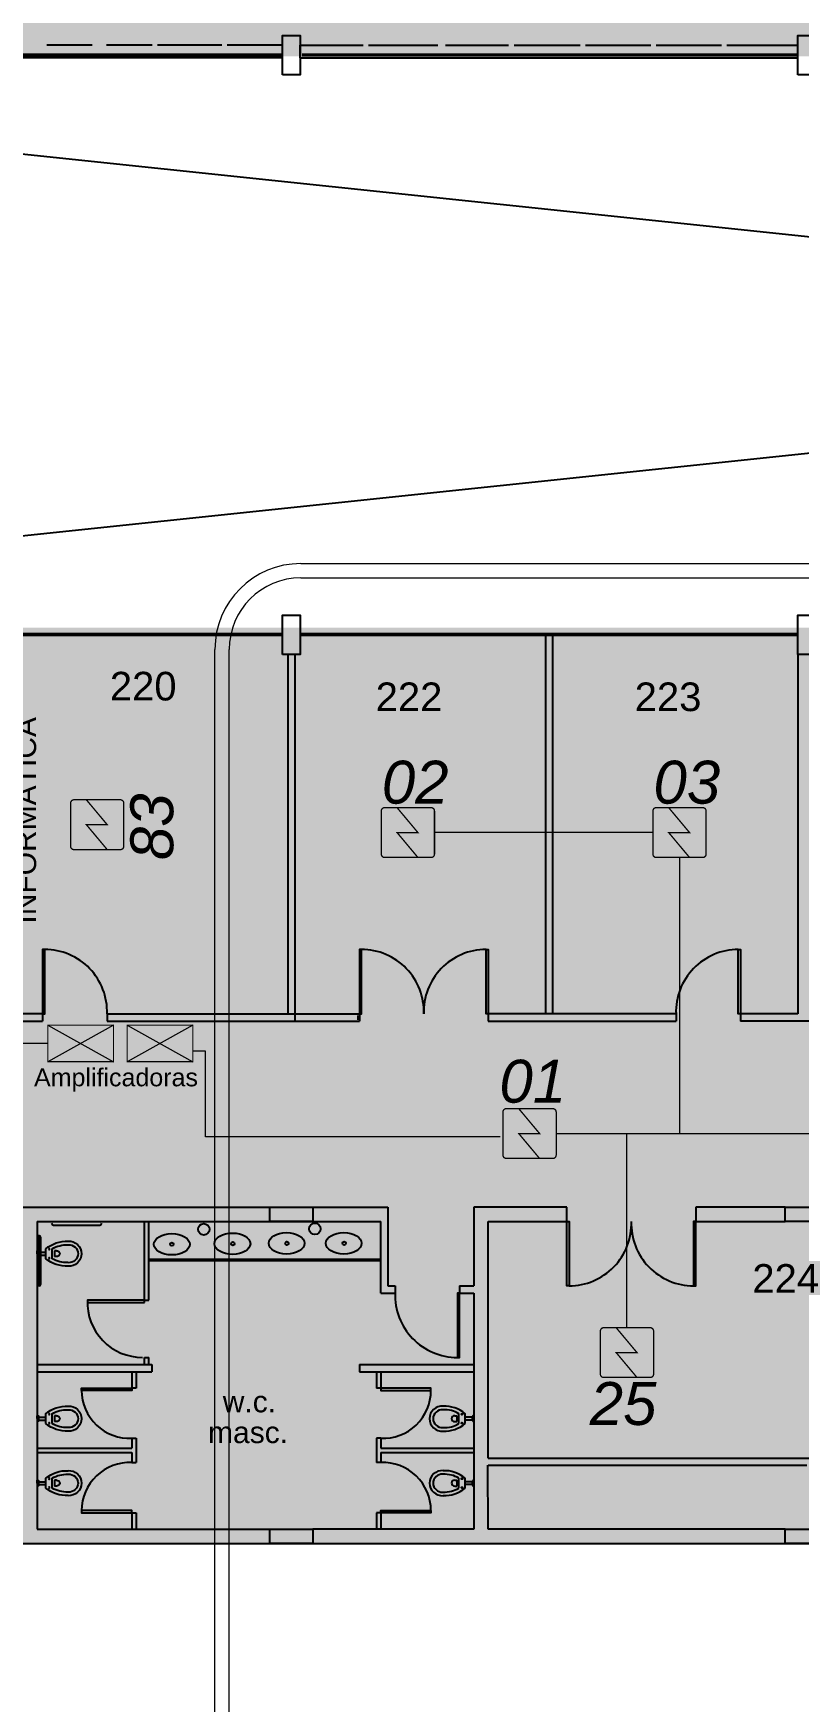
# Model space of a CAD drawing. Header units: metres. Extents: x -331 to 2982, y 362 to 2539.
# Drawn here: x 783.9 to 794.6, y 1880.81 to 1904.12 of the extents above; entities that cross this region are included whole.
import ezdxf
from ezdxf.enums import TextEntityAlignment as Align

# ---------------------------------------------------------------- set-up
doc = ezdxf.new("R2010")
doc.units = ezdxf.units.M
doc.layers.get('0').update_dxf_attribs({"color": 251})
doc.layers.add('_corredores', color=251, linetype='Continuous', plot=False)
doc.layers.add('_salas', color=251, linetype='Continuous', plot=False)
for name, color, linetype in [('ALV', 251, 'Continuous'), ('CX', 251, 'Continuous'), ('Det', 251, 'Continuous'), ('DET. FUMAÇA', 1, 'Continuous'), ('Det_Vigas', 251, 'Continuous'), ('Div', 251, 'Continuous'), ('Est', 251, 'Continuous'), ('Mob', 251, 'Continuous'), ('SALAS NOVAS', 7, 'Continuous'), ('Texto_Salas', 251, 'Continuous'), ('vid', 251, 'Continuous')]:
    doc.layers.add(name, color=color, linetype=linetype)
doc.styles.add('DESTAQUE', font='arial.ttf', dxfattribs={"height": 0.4})
doc.styles.add('X3G_ENTITY_1416AFBF', font='arial.ttf', dxfattribs={"height": 0.6})
doc.styles.add('X3G_ENTITY_1416BA28', font='arial.ttf', dxfattribs={"height": 0.6})
doc.styles.add('X3G_ENTITY_1416BA32', font='arial.ttf', dxfattribs={"height": 0.6})
doc.styles.add('X3G_ENTITY_1416BA49', font='arial.ttf', dxfattribs={"height": 0.6})
doc.styles.add('X3G_ENTITY_1416BA53', font='arial.ttf', dxfattribs={"height": 0.6})
doc.styles.add('X3G_ENTITY_142230B9', font='arial.ttf', dxfattribs={"height": 0.25})

# ---------------------------------------------------------------- blocks, each defined once
blk = doc.blocks.new('Detector de fumaça')
at = {"layer": 'DET. FUMAÇA', "linetype": 'Continuous', "lineweight": 15, "const_width": 0.0187}
blk.add_lwpolyline([(774.599, 539.816), (775.249, 539.816, -0.414214), (775.296, 539.769), (775.296, 539.167, -0.414214), (775.249, 539.12), (774.599, 539.12, -0.414214), (774.553, 539.167), (774.553, 539.769, -0.414214)], format="xyb", close=True, dxfattribs=at)
blk.add_lwpolyline([(774.773, 539.816), (775.064, 539.468), (774.773, 539.468), (775.064, 539.12)], dxfattribs=at)
blk = doc.blocks.new('VASO-SAN')
for p, q in [((302.351, 172.465), (302.38, 172.465)), ((302.351, 172.383), (302.38, 172.383)), ((302.38, 172.465), (302.38, 172.383)), ((302.411, 172.354), (302.411, 172.494)), ((302.499, 172.354), (302.499, 172.494)), ((302.599, 172.444), (302.499, 172.444)), ((302.599, 172.404), (302.499, 172.404)), ((302.599, 172.444), (302.599, 172.455)), ((302.599, 172.404), (302.599, 172.444)), ((302.599, 172.404), (302.599, 172.393)), ((302.619, 172.464), (302.609, 172.464)), ((302.619, 172.383), (302.609, 172.383)), ((302.619, 172.424), (302.619, 172.464)), ((302.619, 172.424), (302.619, 172.383))]:
    blk.add_line(p, q)
for centre in [(302.453, 172.486), (302.453, 172.362)]:
    blk.add_circle(centre, 0.00707)
for centre, radius, start, end in [((302.178, 172.42), 0.179, 86.6811, 178.7962), ((302.178, 172.42), 0.129, 86.6811, 178.7962), ((302.205, 172.134), 0.464, 50.6979, 92.0637), ((302.205, 172.134), 0.414, 60.1325, 92.0637), ((302.178, 172.427), 0.179, 181.2038, 273.3189), ((302.178, 172.427), 0.129, 181.2038, 273.3189), ((302.205, 172.713), 0.464, 267.9363, 309.3021), ((302.205, 172.713), 0.414, 267.9363, 299.8675), ((302.349, 172.422), 0.043, 86.6811, 178.7962), ((302.349, 172.426), 0.043, 181.2038, 273.3189), ((302.609, 172.455), 0.00935, 90, 180), ((302.609, 172.393), 0.00935, 180, 270)]:
    blk.add_arc(centre, radius, start, end)

msp = doc.modelspace()

# ---------------------------------------------------------------- hatches: boundary and pattern name
at = {"layer": '_corredores', "transparency": 33554508}
h = msp.add_hatch(color=256, dxfattribs=at)
h.dxf.hatch_style = 1
h.paths.add_polyline_path([(851.609, 1924.544), (870.379, 1924.544), (870.379, 1926.38), (870.189, 1926.38), (870.189, 1926.577), (870.003, 1926.764), (866.304, 1926.765), (866.288, 1926.731), (866.184, 1926.814), (865.422, 1927.574), (863.994, 1927.574), (862.566, 1927.574), (861.756, 1926.765), (861.72, 1926.765), (861.716, 1926.764), (861.703, 1926.763), (861.685, 1926.763), (858.091, 1926.765), (857.744, 1926.418), (857.397, 1926.765), (853.804, 1926.765), (853.788, 1926.731), (853.684, 1926.814), (852.922, 1927.574), (851.494, 1927.574), (849.748, 1927.574), (849.748, 1926.814), (849.608, 1926.814), (849.608, 1929.894), (841.234, 1929.894), (841.234, 1928.054), (840.474, 1928.054), (840.474, 1927.096), (840.756, 1926.814), (840.374, 1926.432), (840.042, 1926.765), (836.434, 1926.765), (836.419, 1926.731), (836.314, 1926.814), (835.553, 1927.574), (834.124, 1927.574), (832.696, 1927.574), (831.886, 1926.765), (831.85, 1926.765), (831.847, 1926.764), (831.833, 1926.763), (831.815, 1926.763), (828.221, 1926.765), (827.874, 1926.418), (827.528, 1926.765), (823.934, 1926.765), (823.918, 1926.731), (823.814, 1926.814), (823.052, 1927.574), (821.624, 1927.574), (820.195, 1927.574), (819.385, 1926.765), (819.35, 1926.765), (819.346, 1926.764), (819.333, 1926.763), (819.315, 1926.763), (815.721, 1926.765), (815.374, 1926.418), (815.027, 1926.765), (811.434, 1926.765), (811.418, 1926.731), (811.314, 1926.814), (810.552, 1927.574), (809.124, 1927.574), (807.695, 1927.574), (806.886, 1926.765), (806.85, 1926.765), (806.846, 1926.764), (806.833, 1926.763), (806.815, 1926.763), (803.221, 1926.765), (802.874, 1926.418), (802.527, 1926.765), (798.934, 1926.765), (798.918, 1926.731), (798.814, 1926.814), (798.052, 1927.574), (796.624, 1927.574), (795.195, 1927.574), (794.386, 1926.765), (794.35, 1926.765), (794.346, 1926.764), (794.333, 1926.763), (794.315, 1926.763), (790.721, 1926.765), (790.374, 1926.418), (790.027, 1926.765), (786.434, 1926.765), (786.418, 1926.731), (786.314, 1926.814), (785.552, 1927.574), (784.124, 1927.574), (782.696, 1927.574), (781.886, 1926.765), (781.85, 1926.765), (781.846, 1926.764), (781.833, 1926.763), (781.815, 1926.763), (778.221, 1926.765), (777.874, 1926.418), (777.527, 1926.765), (773.934, 1926.765), (773.918, 1926.731), (773.814, 1926.814), (773.052, 1927.574), (771.624, 1927.574), (770.196, 1927.574), (769.386, 1926.765), (769.35, 1926.765), (769.347, 1926.764), (769.333, 1926.763), (769.315, 1926.763), (765.615, 1926.764), (765.429, 1926.577), (765.429, 1926.38), (765.239, 1926.38), (765.239, 1924.544), (770.084, 1924.544), (770.084, 1914.631), (770.394, 1914.631), (770.394, 1905.511), (765.009, 1905.511), (765.009, 1910.811), (763.809, 1910.811), (763.809, 1905.511), (755.909, 1905.511), (755.909, 1910.811), (754.809, 1910.811), (754.809, 1905.511), (746.059, 1905.511), (746.059, 1901.896), (748.429, 1901.896), (748.429, 1903.596), (748.029, 1903.596), (748.029, 1903.796), (754.454, 1903.796), (754.454, 1903.596), (754.129, 1903.596), (754.129, 1901.896), (754.454, 1901.896), (754.454, 1901.696), (754.454, 1901.171), (757.954, 1901.171), (757.954, 1903.571), (757.954, 1903.771), (768.009, 1903.771), (768.009, 1903.751), (768.814, 1903.751), (768.814, 1895.791), (767.984, 1895.791), (767.984, 1895.771), (762.344, 1895.771), (761.069, 1895.771), (761.069, 1893.046), (754.154, 1893.046), (752.479, 1893.046), (752.479, 1860.521), (752.479, 1859.096), (752.479, 1857.621), (754.079, 1857.621), (754.079, 1860.546), (753.904, 1860.546), (753.904, 1863.421), (754.169, 1863.421), (754.169, 1887.631), (760.804, 1887.631), (760.804, 1887.721), (768.909, 1887.721), (770.309, 1887.721), (771.909, 1887.721), (773.009, 1887.721), (775.859, 1887.721), (775.859, 1886.621), (777.159, 1886.621), (777.159, 1887.721), (788.759, 1887.721), (788.759, 1886.621), (790.059, 1886.621), (790.059, 1887.721), (802.309, 1887.721), (804.009, 1887.721), (844.959, 1887.721), (844.959, 1887.896), (845.259, 1887.896), (845.259, 1887.543), (845.259, 1863.221), (807.109, 1863.221), (807.109, 1860.671), (807.109, 1860.571), (806.556, 1860.571), (806.556, 1858.751), (806.556, 1855.871), (806.556, 1855.143), (807.956, 1855.143), (807.956, 1857.121), (809.134, 1857.121), (809.134, 1860.671), (845.259, 1860.671), (845.259, 1855.977), (846.384, 1855.977), (846.384, 1856.871), (846.034, 1856.871), (846.034, 1856.971), (846.434, 1856.971), (846.434, 1860.671), (849.184, 1860.671), (849.184, 1856.971), (849.584, 1856.971), (849.584, 1856.871), (849.234, 1856.871), (849.234, 1855.977), (850.459, 1855.977), (850.459, 1860.671), (859.459, 1860.671), (859.459, 1863.221), (849.559, 1863.221), (849.559, 1888.221), (849.659, 1888.221), (849.659, 1887.721), (854.289, 1887.721), (854.289, 1895.621), (859.259, 1895.621), (859.259, 1905.521), (857.359, 1905.521), (857.359, 1905.621), (858.034, 1905.621), (858.034, 1908.221), (853.709, 1908.221), (853.709, 1908.184), (853.609, 1908.184), (853.609, 1910.121), (850.859, 1910.121), (850.86, 1912.861), (849.659, 1912.861), (849.659, 1908.921), (852.409, 1908.921), (852.409, 1903.771), (852.409, 1895.701), (852.409, 1890.371), (849.559, 1890.371), (849.559, 1908.921), (849.559, 1912.961), (852.259, 1912.961), (852.259, 1914.631), (851.609, 1914.631)])
h.paths.add_polyline_path([(845.929, 1914.631), (846.006, 1914.631), (846.006, 1905.511), (844.999, 1905.511), (844.999, 1909.911), (845.009, 1910.811), (843.809, 1910.811), (843.809, 1905.511), (835.009, 1905.511), (835.009, 1910.811), (833.809, 1910.811), (833.809, 1905.511), (825.009, 1905.511), (825.009, 1910.811), (823.809, 1910.811), (823.809, 1905.511), (815.009, 1905.511), (815.009, 1910.811), (813.809, 1910.811), (813.809, 1905.511), (805.009, 1905.511), (805.009, 1910.811), (803.809, 1910.811), (803.809, 1905.511), (795.009, 1905.511), (795.009, 1910.811), (793.809, 1910.811), (793.809, 1905.511), (785.009, 1905.511), (785.009, 1910.811), (783.809, 1910.811), (783.809, 1905.511), (775.009, 1905.511), (775.009, 1910.811), (773.979, 1910.811), (773.979, 1905.511), (773.194, 1905.511), (773.194, 1914.631), (773.124, 1914.631), (773.124, 1920.111), (775.144, 1920.111), (775.144, 1921.611), (775.124, 1921.611), (775.124, 1922.031), (773.624, 1922.031), (773.624, 1921.611), (773.164, 1921.611), (773.164, 1924.544), (845.929, 1924.543), (845.929, 1921.611), (845.469, 1921.611), (845.469, 1922.031), (843.969, 1922.031), (843.969, 1921.611), (843.949, 1920.111), (845.929, 1920.111)], flags=16)
h.paths.add_polyline_path([(851.494, 1926.432), (851.112, 1926.814), (851.494, 1927.196), (851.876, 1926.814)], flags=16)
h.paths.add_polyline_path([(845.244, 1926.432), (844.862, 1926.814), (845.244, 1927.196), (845.626, 1926.814)], flags=16)
h.paths.add_polyline_path([(845.119, 1903.801), (845.119, 1895.821), (845.259, 1895.821), (845.259, 1890.321), (839.659, 1890.321), (775.859, 1890.321), (772.984, 1890.321), (772.984, 1895.791), (771.754, 1895.791), (771.754, 1903.746), (773.099, 1903.746), (773.099, 1903.801)], flags=16)
h.paths.add_polyline_path([(834.506, 1926.814), (834.124, 1926.432), (833.742, 1926.814), (834.124, 1927.196)], flags=16)
h.paths.add_polyline_path([(863.612, 1926.814), (863.994, 1927.196), (864.376, 1926.814), (863.994, 1926.432)], flags=16)
h.paths.add_polyline_path([(845.259, 1895.821), (845.259, 1890.321), (839.659, 1890.321), (775.859, 1890.321), (772.984, 1890.321), (772.984, 1895.821), (775.859, 1895.821), (839.659, 1895.821)], flags=0)
h.paths.add_polyline_path([(822.006, 1926.814), (821.624, 1926.432), (821.242, 1926.814), (821.624, 1927.196)], flags=16)
h.paths.add_polyline_path([(809.506, 1926.814), (809.124, 1926.432), (808.742, 1926.814), (809.124, 1927.196)], flags=16)
h.paths.add_polyline_path([(797.006, 1926.814), (796.624, 1926.432), (796.242, 1926.814), (796.624, 1927.196)], flags=16)
h.paths.add_polyline_path([(784.506, 1926.814), (784.124, 1926.432), (783.742, 1926.814), (784.124, 1927.196)], flags=16)
h.paths.add_polyline_path([(772.006, 1926.814), (771.624, 1926.432), (771.242, 1926.814), (771.624, 1927.196)], flags=16)
edge = h.paths.add_edge_path(flags=16)
edge.add_line((767.555, 1893.924), (767.408, 1893.821))
edge.add_line((767.408, 1893.821), (767.203, 1894.065))
edge.add_line((767.203, 1894.065), (766.309, 1893.171))
edge.add_arc((765.909, 1892.771), 0.565, -45, 45, ccw=False)
edge.add_line((766.309, 1892.372), (767.203, 1891.477))
edge.add_line((767.203, 1891.477), (767.408, 1891.721))
edge.add_line((767.408, 1891.721), (767.555, 1891.618))
edge.add_arc((765.909, 1892.771), 2.01, 35, 325, ccw=False)
at = {"layer": '_salas', "transparency": 33554559}
h = msp.add_hatch(color=256, dxfattribs=at)
h.dxf.hatch_style = 1
h.paths.add_polyline_path([(839.659, 1890.321), (839.659, 1895.821), (775.859, 1895.821), (775.859, 1890.321)])
h = msp.add_hatch(color=256, dxfattribs=at)
h.dxf.hatch_style = 1
h.paths.add_polyline_path([(788.759, 1886.621), (788.759, 1887.721), (777.159, 1887.721), (777.159, 1886.621), (775.859, 1886.621), (775.859, 1883.021), (799.209, 1883.021), (799.209, 1887.721), (790.059, 1887.721), (790.059, 1886.621)])

# ---------------------------------------------------------------- linework, layer by layer
at = {"layer": 'ALV', "color": 251}
for p, q in [((791.059, 1895.711), (791.059, 1890.421)), ((791.159, 1895.711), (791.159, 1890.421)), ((787.459, 1895.446), (787.459, 1890.421)), ((787.459, 1895.446), (787.459, 1890.421)), ((787.559, 1895.446), (787.559, 1890.421)), ((787.559, 1895.446), (787.559, 1890.421)), ((794.584, 1895.446), (794.584, 1890.421)), ((783.959, 1890.321), (784.034, 1890.321)), ((784.934, 1890.321), (786.359, 1890.321)), ((787.259, 1890.421), (787.459, 1890.421)), ((787.259, 1890.321), (788.459, 1890.321)), ((787.459, 1890.421), (788.459, 1890.421)), ((788.439, 1890.401), (788.439, 1890.341)), ((788.459, 1890.421), (788.459, 1890.321)), ((791.159, 1890.421), (790.259, 1890.421)), ((790.259, 1890.421), (790.259, 1890.321)), ((790.259, 1890.321), (792.884, 1890.321)), ((792.884, 1890.421), (791.159, 1890.421)), ((792.884, 1890.421), (792.884, 1890.321)), ((794.584, 1890.421), (793.784, 1890.421)), ((793.784, 1890.421), (793.784, 1890.321)), ((796.559, 1890.321), (793.784, 1890.321)), ((777.159, 1887.721), (788.859, 1887.721)), ((788.859, 1887.721), (788.859, 1886.621)), ((791.359, 1887.721), (790.059, 1887.721)), ((790.059, 1887.721), (790.059, 1886.621)), ((791.359, 1887.521), (791.359, 1887.721)), ((794.409, 1887.721), (793.159, 1887.721)), ((793.159, 1887.721), (793.159, 1887.521)), ((783.959, 1887.521), (783.959, 1883.221)), ((783.959, 1887.521), (788.759, 1887.521)), ((788.759, 1886.521), (788.759, 1887.521)), ((790.259, 1887.521), (791.359, 1887.521)), ((790.259, 1884.214), (790.259, 1887.521)), ((793.159, 1887.521), (794.409, 1887.521)), ((788.759, 1886.521), (788.959, 1886.521)), ((788.859, 1886.621), (788.959, 1886.621)), ((788.959, 1886.621), (788.959, 1886.521)), ((789.859, 1886.621), (789.859, 1886.521)), ((789.859, 1886.621), (790.059, 1886.621)), ((789.859, 1886.521), (790.059, 1886.521)), ((790.059, 1886.521), (790.059, 1883.221)), ((790.259, 1884.214), (794.809, 1884.214)), ((790.259, 1883.221), (790.255, 1884.114)), ((790.259, 1884.114), (794.709, 1884.114)), ((773.109, 1883.021), (799.509, 1883.021)), ((783.959, 1883.221), (787.809, 1883.221)), ((790.059, 1883.221), (787.809, 1883.221)), ((794.409, 1883.221), (790.259, 1883.221))]:
    msp.add_line(p, q, dxfattribs=at)
at = {"layer": 'ALV'}
for p, q in [((787.459, 1895.446), (787.459, 1890.421)), ((787.559, 1895.446), (787.559, 1890.321)), ((781.984, 1890.321), (784.034, 1890.321)), ((782.934, 1890.426), (784.034, 1890.426)), ((784.034, 1890.426), (784.034, 1890.321)), ((784.934, 1890.421), (787.459, 1890.421)), ((784.934, 1890.421), (784.934, 1890.321)), ((784.934, 1890.321), (787.559, 1890.321))]:
    msp.add_line(p, q, dxfattribs=at)
at = {"layer": 'CX', "color": 251, "ltscale": 0.8}
for p, q in [((783.959, 1884.351), (785.279, 1884.351)), ((783.959, 1884.291), (785.279, 1884.291))]:
    msp.add_line(p, q, dxfattribs=at)
at = {"layer": 'CX', "ltscale": 8}
msp.add_lwpolyline([(784.034, 1890.421), (784.064, 1890.421), (784.064, 1891.321), (784.034, 1891.321)], close=True, dxfattribs=at)
at = {"layer": 'CX', "color": 251, "ltscale": 8}
for points in [[(788.459, 1890.421), (788.489, 1890.421), (788.489, 1891.321), (788.459, 1891.321)], [(790.259, 1890.421), (790.229, 1890.421), (790.229, 1891.321), (790.259, 1891.321)], [(793.784, 1890.421), (793.754, 1890.421), (793.754, 1891.321), (793.784, 1891.321)], [(791.359, 1887.521), (791.389, 1887.521), (791.389, 1886.621), (791.359, 1886.621)], [(793.159, 1887.521), (793.129, 1887.521), (793.129, 1886.621), (793.159, 1886.621)], [(789.859, 1886.521), (789.829, 1886.521), (789.829, 1885.621), (789.859, 1885.621)], [(785.459, 1886.391), (785.459, 1886.421), (784.659, 1886.421), (784.659, 1886.391)], [(785.279, 1885.191), (785.279, 1885.161), (784.579, 1885.161), (784.579, 1885.191)], [(788.759, 1885.191), (788.759, 1885.161), (789.459, 1885.161), (789.459, 1885.191)], [(785.279, 1883.451), (785.279, 1883.481), (784.579, 1883.481), (784.579, 1883.451)], [(788.759, 1883.451), (788.759, 1883.481), (789.459, 1883.481), (789.459, 1883.451)]]:
    msp.add_lwpolyline(points, close=True, dxfattribs=at)
at = {"layer": 'CX', "ltscale": 8}
msp.add_arc((784.064, 1890.451), 0.871, 358.058, 90, dxfattribs=at)
at = {"layer": 'CX', "color": 251, "ltscale": 8}
for centre, radius, start, end in [((788.489, 1890.451), 0.871, 358.058, 90), ((790.229, 1890.451), 0.871, 90, 181.942), ((793.754, 1890.451), 0.871, 90, 181.942), ((791.389, 1887.492), 0.871, 270, 1.942), ((793.129, 1887.492), 0.871, 178.058, 270), ((789.829, 1886.492), 0.871, 178.058, 270), ((785.429, 1886.392), 0.771, 177.8106, 270), ((785.25, 1885.161), 0.671, 180, 272.5089), ((788.788, 1885.161), 0.671, 267.4911, 0), ((785.25, 1883.481), 0.671, 87.4911, 180), ((788.788, 1883.481), 0.671, 0, 92.5089)]:
    msp.add_arc(centre, radius, start, end, dxfattribs=at)
at = {"layer": 'Det', "color": 251}
for p, q in [((773.234, 1903.546), (844.959, 1895.996)), ((773.234, 1895.996), (844.959, 1903.546))]:
    msp.add_line(p, q, dxfattribs=at)
at = {"layer": 'Det_Vigas', "color": 251}
for p, q in [((787.384, 1903.781), (780.434, 1903.781)), ((784.724, 1903.961), (784.094, 1903.961)), ((785.565, 1903.961), (784.924, 1903.961)), ((786.538, 1903.961), (785.64, 1903.961)), ((787.384, 1903.961), (786.613, 1903.961)), ((787.384, 1903.781), (787.384, 1903.961)), ((787.634, 1903.961), (788.513, 1903.961)), ((787.634, 1903.781), (787.634, 1903.961)), ((787.634, 1903.781), (794.584, 1903.781)), ((788.588, 1903.961), (789.554, 1903.961)), ((789.664, 1903.961), (790.545, 1903.961)), ((790.62, 1903.961), (791.543, 1903.961)), ((791.618, 1903.961), (792.53, 1903.961)), ((792.605, 1903.961), (793.518, 1903.961)), ((793.593, 1903.961), (794.584, 1903.961)), ((794.584, 1903.781), (794.584, 1903.961))]:
    msp.add_line(p, q, dxfattribs=at)
at = {"layer": 'Div', "color": 230, "linetype": 'Continuous', "lineweight": 0}
for p, q in [((787.641, 1896.715), (871.689, 1896.715)), ((787.641, 1896.515), (871.641, 1896.515)), ((786.441, 1848.565), (786.441, 1895.515)), ((786.641, 1848.565), (786.641, 1895.515))]:
    msp.add_line(p, q, dxfattribs=at)
at = {"layer": 'Div', "color": 150, "linetype": 'Continuous', "lineweight": 0}
for p, q in [((792.561, 1892.956), (789.509, 1892.956)), ((792.932, 1892.608), (792.932, 1888.75)), ((784.106, 1890.009), (782.218, 1890.009)), ((786.308, 1889.899), (786.141, 1889.899)), ((791.209, 1888.75), (855.745, 1888.75)), ((792.198, 1886.037), (792.198, 1888.75))]:
    msp.add_line(p, q, dxfattribs=at)
at = {"layer": 'Div', "color": 5, "linetype": 'Continuous', "lineweight": 0, "true_color": 0x0000ff}
for p, q in [((784.106, 1890.265), (785.024, 1889.753)), ((785.024, 1890.265), (784.106, 1889.753)), ((785.215, 1890.265), (786.133, 1889.753)), ((786.133, 1890.265), (785.215, 1889.753))]:
    msp.add_line(p, q, dxfattribs=at)
at = {"layer": 'Div', "lineweight": 0, "ltscale": 0.8}
for p, q in [((785.459, 1886.421), (785.459, 1887.521)), ((785.519, 1886.421), (785.519, 1887.521)), ((785.459, 1885.521), (785.459, 1885.621)), ((785.519, 1885.521), (785.519, 1885.621)), ((785.279, 1885.421), (785.279, 1885.191)), ((785.339, 1885.421), (785.339, 1885.191)), ((788.459, 1885.521), (788.459, 1885.421)), ((788.699, 1885.421), (788.699, 1885.191)), ((788.759, 1885.421), (788.759, 1885.191)), ((785.339, 1885.191), (785.279, 1885.191)), ((788.759, 1885.191), (788.699, 1885.191)), ((785.279, 1884.491), (785.339, 1884.491)), ((785.279, 1884.491), (785.279, 1884.351)), ((785.339, 1884.491), (785.339, 1884.151)), ((788.759, 1884.491), (788.699, 1884.491)), ((788.699, 1884.491), (788.699, 1884.151)), ((788.759, 1884.491), (788.759, 1884.351)), ((785.279, 1884.291), (785.279, 1884.151)), ((788.759, 1884.351), (790.059, 1884.351)), ((788.759, 1884.291), (790.059, 1884.291)), ((788.759, 1884.291), (788.759, 1884.151)), ((785.279, 1884.151), (785.339, 1884.151)), ((788.759, 1884.151), (788.699, 1884.151)), ((785.279, 1883.451), (785.339, 1883.451)), ((785.279, 1883.451), (785.279, 1883.221)), ((785.339, 1883.451), (785.339, 1883.221)), ((788.759, 1883.451), (788.699, 1883.451)), ((788.699, 1883.451), (788.699, 1883.221)), ((788.759, 1883.451), (788.759, 1883.221))]:
    msp.add_line(p, q, dxfattribs=at)
at = {"layer": 'Div', "color": 251, "ltscale": 0.8}
for p, q in [((785.459, 1886.421), (785.459, 1887.521)), ((785.519, 1886.421), (785.519, 1887.521)), ((785.459, 1885.521), (785.459, 1885.621)), ((785.519, 1885.521), (785.519, 1885.621)), ((785.279, 1885.421), (785.279, 1885.191)), ((785.339, 1885.421), (785.339, 1885.191)), ((788.459, 1885.521), (788.459, 1885.421)), ((788.699, 1885.421), (788.699, 1885.191)), ((788.759, 1885.421), (788.759, 1885.191)), ((785.339, 1885.191), (785.279, 1885.191)), ((788.759, 1885.191), (788.699, 1885.191)), ((785.279, 1884.491), (785.339, 1884.491)), ((785.279, 1884.491), (785.279, 1884.351)), ((785.339, 1884.491), (785.339, 1884.151)), ((788.759, 1884.491), (788.699, 1884.491)), ((788.699, 1884.491), (788.699, 1884.151)), ((788.759, 1884.491), (788.759, 1884.351)), ((785.279, 1884.291), (785.279, 1884.151)), ((788.759, 1884.351), (790.059, 1884.351)), ((788.759, 1884.291), (790.059, 1884.291)), ((788.759, 1884.291), (788.759, 1884.151)), ((785.279, 1884.151), (785.339, 1884.151)), ((788.759, 1884.151), (788.699, 1884.151)), ((785.279, 1883.451), (785.339, 1883.451)), ((785.279, 1883.451), (785.279, 1883.221)), ((785.339, 1883.451), (785.339, 1883.221)), ((788.759, 1883.451), (788.699, 1883.451)), ((788.699, 1883.451), (788.699, 1883.221)), ((788.759, 1883.451), (788.759, 1883.221))]:
    msp.add_line(p, q, dxfattribs=at)
at = {"layer": 'Div', "lineweight": 0}
for p, q in [((785.459, 1886.421), (785.519, 1886.421)), ((785.459, 1885.621), (785.519, 1885.621)), ((783.959, 1885.521), (785.559, 1885.521)), ((783.959, 1885.421), (785.559, 1885.421)), ((785.559, 1885.521), (785.559, 1885.421)), ((788.459, 1885.521), (790.059, 1885.521)), ((788.459, 1885.421), (790.059, 1885.421))]:
    msp.add_line(p, q, dxfattribs=at)
at = {"layer": 'Div', "color": 251}
for p, q in [((785.459, 1886.421), (785.519, 1886.421)), ((785.459, 1885.621), (785.519, 1885.621)), ((783.959, 1885.521), (785.559, 1885.521)), ((783.959, 1885.421), (785.559, 1885.421)), ((785.559, 1885.521), (785.559, 1885.421)), ((788.459, 1885.521), (790.059, 1885.521)), ((788.459, 1885.421), (790.059, 1885.421))]:
    msp.add_line(p, q, dxfattribs=at)
at = {"layer": 'Div', "color": 182, "linetype": 'Continuous', "lineweight": 0, "const_width": 0.0168}
for points in [[(784.106, 1890.265), (785.024, 1890.265), (785.024, 1889.753), (784.106, 1889.753)], [(785.215, 1890.265), (786.133, 1890.265), (786.133, 1889.753), (785.215, 1889.753)]]:
    msp.add_lwpolyline(points, close=True, dxfattribs=at)
at = {"layer": 'Div', "color": 150, "linetype": 'Continuous', "lineweight": 0}
for points in [[(786.974, 1888.705), (786.308, 1888.705), (786.308, 1889.899)], [(790.427, 1888.705), (786.308, 1888.705)]]:
    msp.add_lwpolyline(points, dxfattribs=at)
at = {"layer": 'Div', "color": 230, "linetype": 'Continuous', "lineweight": 0}
for radius in [1.2, 1]:
    msp.add_arc((787.641, 1895.515), radius, 90, 180, dxfattribs=at)
at = {"layer": 'Est', "color": 251}
for points in [[(787.384, 1903.546), (787.384, 1904.096), (787.634, 1904.096), (787.634, 1903.546)], [(794.584, 1903.546), (794.584, 1904.096), (794.834, 1904.096), (794.834, 1903.546)], [(787.384, 1895.446), (787.384, 1895.996), (787.634, 1895.996), (787.634, 1895.446)], [(787.384, 1895.446), (787.384, 1895.996), (787.634, 1895.996), (787.634, 1895.446)], [(794.584, 1895.446), (794.584, 1895.996), (794.834, 1895.996), (794.834, 1895.446)], [(787.809, 1887.521), (787.209, 1887.521), (787.209, 1887.721), (787.809, 1887.721)], [(795.009, 1887.521), (794.409, 1887.521), (794.409, 1887.721), (795.009, 1887.721)], [(787.809, 1883.021), (787.209, 1883.021), (787.209, 1883.221), (787.809, 1883.221)], [(795.009, 1883.021), (794.409, 1883.021), (794.409, 1883.221), (795.009, 1883.221)]]:
    msp.add_lwpolyline(points, close=True, dxfattribs=at)
at = {"layer": 'Est'}
msp.add_lwpolyline([(787.384, 1895.446), (787.384, 1895.996), (787.634, 1895.996), (787.634, 1895.446)], close=True, dxfattribs=at)
at = {"layer": 'Mob', "color": 251}
for p, q in [((784.184, 1887.471), (784.835, 1887.471)), ((783.984, 1887.322), (783.959, 1887.322)), ((783.983, 1887.297), (783.959, 1887.297)), ((783.984, 1886.647), (783.984, 1887.296)), ((784.009, 1886.646), (784.009, 1887.297)), ((783.983, 1886.646), (783.959, 1886.646)), ((783.984, 1886.621), (783.959, 1886.621))]:
    msp.add_line(p, q, dxfattribs=at)
at = {"layer": 'Mob', "color": 251, "linetype": 'ByBlock'}
for p, q in [((788.759, 1886.991), (785.519, 1886.991)), ((788.759, 1886.971), (785.519, 1886.971))]:
    msp.add_line(p, q, dxfattribs=at)
at = {"layer": 'Mob', "color": 251, "linetype": 'ByBlock', "ltscale": 0.8}
for centre in [(786.285, 1887.412), (787.838, 1887.418)]:
    msp.add_circle(centre, 0.08, dxfattribs=at)
at = {"layer": 'Mob', "color": 251, "linetype": 'ByBlock'}
for centre in [(785.839, 1887.203), (786.692, 1887.21), (787.448, 1887.216), (788.246, 1887.216)]:
    msp.add_circle(centre, 0.0243, dxfattribs=at)
at = {"layer": 'Mob', "color": 251}
for centre, radius, start, end in [((784.184, 1887.496), 0.025, 180, 270), ((784.835, 1887.496), 0.025, 270, 0), ((783.982, 1887.296), 0.00182, 14.1406, 76.7698), ((783.984, 1887.297), 0.025, 0, 90), ((783.982, 1886.648), 0.00182, 283.2302, 345.8594), ((783.984, 1886.646), 0.025, 270, 0)]:
    msp.add_arc(centre, radius, start, end, dxfattribs=at)
at = {"layer": 'Mob', "color": 251, "linetype": 'ByBlock'}
for centre in [(785.839, 1887.203), (786.686, 1887.21), (787.442, 1887.216), (788.241, 1887.216)]:
    msp.add_ellipse(centre, major_axis=(-0.25, 0), ratio=0.598195, dxfattribs=at)
at = {"layer": 'vid', "color": 251, "linetype": 'ByBlock'}
for p, q in [((787.384, 1903.831), (780.459, 1903.831)), ((787.384, 1903.811), (780.459, 1903.811)), ((794.584, 1903.831), (787.659, 1903.831)), ((794.584, 1903.811), (787.659, 1903.811)), ((787.384, 1895.731), (780.434, 1895.731)), ((787.384, 1895.731), (780.434, 1895.731)), ((787.384, 1895.711), (780.434, 1895.711)), ((787.384, 1895.711), (780.434, 1895.711)), ((794.584, 1895.731), (787.634, 1895.731)), ((794.584, 1895.711), (787.634, 1895.711))]:
    msp.add_line(p, q, dxfattribs=at)
at = {"layer": 'vid', "linetype": 'ByBlock'}
for p, q in [((787.384, 1895.731), (780.434, 1895.731)), ((787.384, 1895.711), (780.434, 1895.711))]:
    msp.add_line(p, q, dxfattribs=at)

# ---------------------------------------------------------------- block references
at = {"layer": 'DET. FUMAÇA', "linetype": 'Continuous', "lineweight": 0}
for p in [(9.872, 1353.598), (14.213, 1353.488), (18.008, 1353.488), (15.913, 1349.282), (17.274, 1346.221)]:
    msp.add_blockref('Detector de fumaça', p, dxfattribs=at)
at = {"layer": 'Mob', "color": 251, "xscale": -1}
for p in [(1086.578, 1714.647), (1086.578, 1712.342), (1086.578, 1711.441)]:
    msp.add_blockref('VASO-SAN', p, dxfattribs=at)
at = {"layer": 'Mob', "color": 251}
for p in [(487.44, 1712.342), (487.44, 1711.441)]:
    msp.add_blockref('VASO-SAN', p, dxfattribs=at)

# ---------------------------------------------------------------- texts
at = {"layer": 'Div', "color": 5, "linetype": 'Continuous', "lineweight": 0, "true_color": 0x0000ff, "char_height": 0.6, "attachment_point": 1}
for s, insert, style in [('{\\fArial|b0|i1|c0|p34;02}', (788.773, 1893.96), 'X3G_ENTITY_1416BA49'), ('{\\fArial|b0|i1|c0|p34;03}', (792.568, 1893.96), 'X3G_ENTITY_1416BA53'), ('{\\fArial|b0|i1|c0|p34;01}', (790.416, 1889.781), 'X3G_ENTITY_1416BA28'), ('{\\fArial|b0|i1|c0|p34;25}', (791.678, 1885.277), 'X3G_ENTITY_1416BA32')]:
    msp.add_mtext_dynamic_manual_height_columns(s, width=13.3188, gutter_width=2.5, heights=[0], dxfattribs=dict(at, insert=insert, style=style))
at = {"layer": 'Div', "color": 5, "linetype": 'Continuous', "lineweight": 0, "true_color": 0x0000ff, "insert": (785.259, 1892.571), "char_height": 0.6, "attachment_point": 1, "rotation": 90, "style": 'X3G_ENTITY_1416AFBF'}
msp.add_mtext_dynamic_manual_height_columns('{\\fArial|b0|i1|c0|p34;83}', width=13.3188, gutter_width=2.5, heights=[0], dxfattribs=at)
at = {"layer": 'SALAS NOVAS', "color": 251, "linetype": 'ByBlock', "style": 'DESTAQUE'}
for s, p in [('220', (785.439, 1894.802)), ('222', (789.153, 1894.653)), ('223', (792.772, 1894.653)), ('224', (794.416, 1886.525))]:
    msp.add_text(s, height=0.4, dxfattribs=at).set_placement(p, align=Align.CENTER)
at = {"layer": 'SALAS NOVAS', "color": 6, "true_color": 0xff00ff, "style": 'X3G_ENTITY_142230B9'}
msp.add_text('Amplificadoras', height=0.25, dxfattribs=at).set_placement((785.059, 1889.41), align=Align.CENTER)
at = {"layer": 'Texto_Salas', "linetype": 'ByBlock', "style": 'DESTAQUE'}
msp.add_text('INFORMÁTICA', height=0.3, rotation=90, dxfattribs=at).set_placement((783.943, 1893.127), align=Align.CENTER)
at = {"layer": 'Texto_Salas', "color": 251, "linetype": 'ByBlock', "style": 'DESTAQUE'}
for s, p in [('w.c.', (786.923, 1884.854)), ('masc.', (786.904, 1884.424))]:
    msp.add_text(s, height=0.3, dxfattribs=at).set_placement(p, align=Align.CENTER)

doc.saveas('drawing.dxf')
